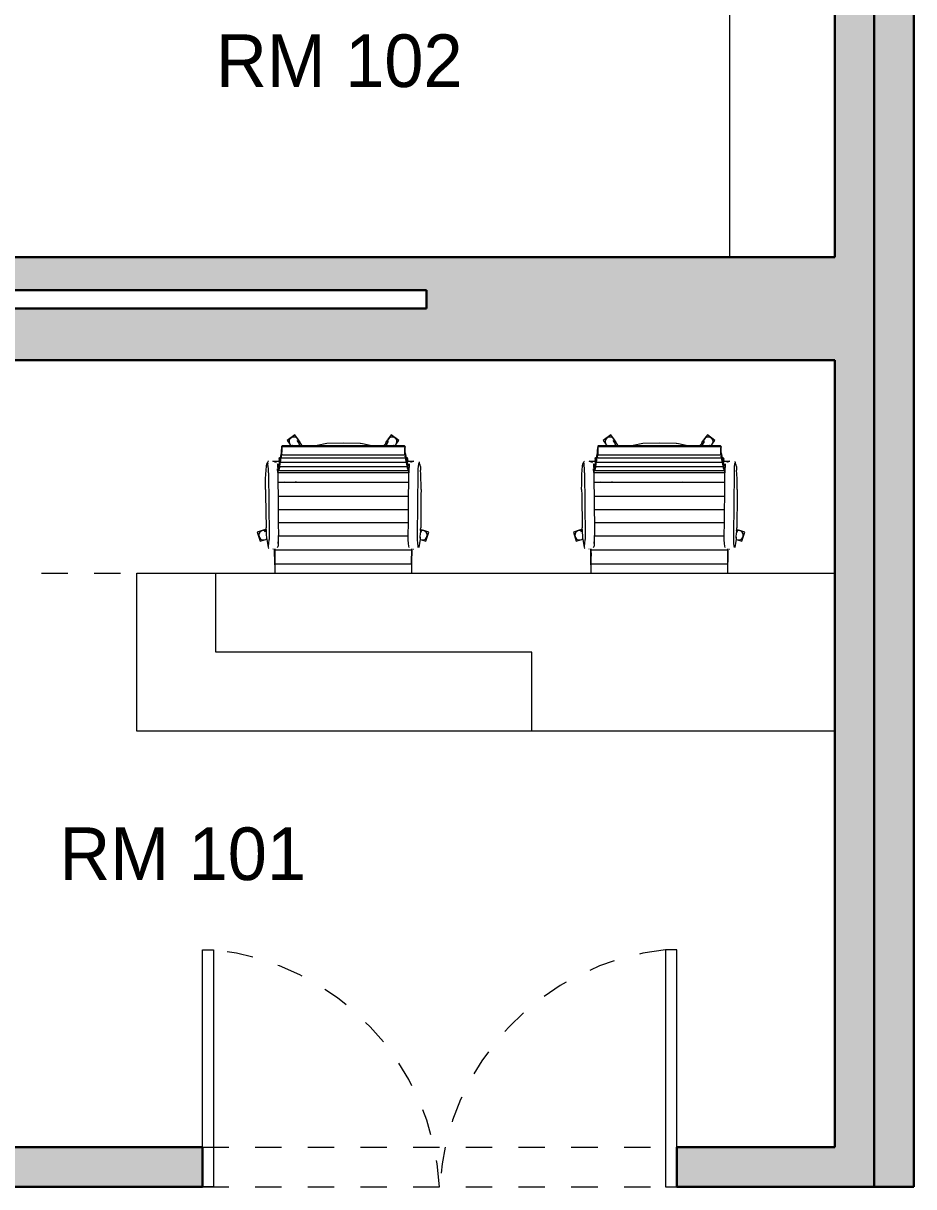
# Model space of a CAD drawing. Header units: metres. Extents: x 44.7 to 67.2, y 8.3 to 25.4.
# Drawn here: x 63.862 to 67.243, y 10.798 to 15.217 of the extents above; entities that cross this region are included whole.
import ezdxf

# ---------------------------------------------------------------- set-up
doc = ezdxf.new("R2010")
doc.units = ezdxf.units.M
doc.linetypes.add('HIDDEN', pattern=[0.375, 0.25, -0.125])
doc.linetypes.add('HIDDEN2', pattern=[0.1875, 0.125, -0.0625])
doc.layers.add('0A_ HATCH', color=7, linetype='Continuous')
for name, color, linetype, lineweight in [('0A_MOBILIARIO', 6, 'Continuous', 5), ('0A_MUROS', 7, 'Continuous', 30), ('0A_PROYECCIONES', 3, 'HIDDEN', 5), ('0A_PUERTAS', 8, 'Continuous', 9), ('MOBILIARIO', 1, 'Continuous', 5)]:
    doc.layers.add(name, color=color, linetype=linetype, lineweight=lineweight)

msp = doc.modelspace()

# ---------------------------------------------------------------- hatches: boundary and pattern name
at = {"layer": '0A_ HATCH', "transparency": 33554534}
h = msp.add_hatch(color=256, dxfattribs=at)
h.dxf.hatch_style = 1
h.paths.add_polyline_path([(67.0926, 25.4124), (66.9426, 25.4124), (66.9426, 21.6884), (66.1076, 21.6884), (66.1076, 21.3884), (66.9299, 21.3884), (66.9299, 19.5177), (65.1203, 19.5177), (65.1203, 21.6884), (61.3176, 21.6884), (61.3176, 21.5384), (64.9449, 21.5384), (64.9449, 19.4723), (62.9426, 19.4723), (62.9426, 20.5384), (62.7926, 20.5384), (62.7926, 19.3223), (63.7926, 19.3223), (66.9426, 19.3223), (66.9426, 16.9067), (62.9426, 16.9067), (62.9426, 16.7567), (66.9426, 16.7567), (66.9426, 14.3284), (62.7926, 14.3284), (62.7926, 14.2034), (65.3926, 14.2034), (65.3926, 14.1334), (62.7926, 14.1334), (62.7926, 13.938), (66.9426, 13.938), (66.9426, 10.9484), (67.0926, 10.9484)])
at = {"layer": '0A_ HATCH', "transparency": 33554572}
h = msp.add_hatch(color=256, dxfattribs=at)
h.dxf.hatch_style = 1
h.paths.add_polyline_path([(67.2426, 25.4124), (67.0926, 25.4124), (67.0926, 10.9484), (67.0926, 10.7983), (67.2426, 10.7983)])
at = {"layer": '0A_ HATCH', "transparency": 33554534}
h = msp.add_hatch(color=256, dxfattribs=at)
h.dxf.hatch_style = 1
h.paths.add_polyline_path([(51.6326, 15.0034), (45.7029, 15.0034), (45.667, 14.8534), (51.6326, 14.8534)])
h.paths.add_polyline_path([(55.4326, 13.8534), (51.4826, 13.8534), (51.4826, 10.9484), (51.6326, 10.9484), (51.6326, 13.7034), (55.4326, 13.7034)])
h.paths.add_polyline_path([(56.5826, 13.8534), (56.4326, 13.8534), (56.4326, 10.9484), (56.5826, 10.9484)])
h.paths.add_polyline_path([(58.3553, 15.0034), (58.1799, 15.0034), (58.1799, 13.8534), (57.5826, 13.8534), (57.5826, 13.7034), (58.1799, 13.7034), (58.1799, 12.7357), (60.1676, 12.7357), (60.1676, 11.1484), (60.1726, 11.1484), (60.1926, 11.1284), (60.1926, 10.7983), (60.1726, 10.7983), (64.5426, 10.7983), (64.5426, 10.9484), (60.3303, 10.9484), (60.3303, 15.0034), (59.3426, 15.0034), (59.3426, 14.7034), (60.1549, 14.7034), (60.1549, 12.9311), (58.3553, 12.9311)])
h = msp.add_hatch(color=256, dxfattribs=at)
h.dxf.hatch_style = 1
h.paths.add_polyline_path([(67.0926, 10.9484), (66.3426, 10.9484), (66.3426, 10.7983), (67.0926, 10.7983)])

# ---------------------------------------------------------------- linework, layer by layer
at = {"layer": '0A_MOBILIARIO'}
for p, q in [((66.5426, 16.7567), (66.5426, 14.3284)), ((64.8432, 13.6117), (64.8424, 13.5982)), ((64.8432, 13.6117), (64.8463, 13.6133)), ((64.844, 13.6093), (64.8432, 13.6117)), ((64.8463, 13.6133), (64.8779, 13.6133)), ((64.8924, 13.6537), (64.8638, 13.6331)), ((64.8638, 13.6331), (64.8724, 13.6209)), ((64.8717, 13.6347), (64.8709, 13.6275)), ((64.8709, 13.6275), (64.8724, 13.6209)), ((64.8757, 13.6402), (64.8717, 13.6347)), ((64.8724, 13.6209), (64.8725, 13.6204)), ((64.8725, 13.6204), (64.8765, 13.6148)), ((64.8813, 13.6442), (64.8757, 13.6402)), ((64.8765, 13.6148), (64.8769, 13.6146)), ((64.8769, 13.6146), (64.8773, 13.6141)), ((64.8769, 13.6146), (64.879, 13.6133)), ((64.8779, 13.6133), (64.8773, 13.6141)), ((64.8785, 13.6125), (64.8779, 13.6133)), ((64.8779, 13.6133), (64.879, 13.6133)), ((64.879, 13.6133), (64.8803, 13.6125)), ((64.879, 13.6133), (64.8851, 13.6133)), ((64.8884, 13.6458), (64.8813, 13.6442)), ((64.8851, 13.6133), (64.8844, 13.6141)), ((64.8845, 13.6131), (64.8853, 13.6131)), ((64.8853, 13.6131), (64.8851, 13.6133)), ((64.8851, 13.6133), (64.9104, 13.6133)), ((64.8858, 13.6125), (64.8853, 13.6131)), ((64.8955, 13.645), (64.8884, 13.6458)), ((64.9039, 13.6378), (64.8924, 13.6537)), ((64.9067, 13.6347), (64.8924, 13.6537)), ((64.9011, 13.641), (64.8955, 13.645)), ((64.9003, 13.6331), (64.9053, 13.6259)), ((64.9039, 13.6378), (64.9011, 13.641)), ((64.9059, 13.6355), (64.9039, 13.6378)), ((64.9053, 13.6259), (64.9051, 13.6268)), ((64.9053, 13.6259), (64.9064, 13.6243)), ((64.906, 13.6348), (64.9059, 13.6355)), ((64.913, 13.6252), (64.906, 13.6348)), ((64.9075, 13.6291), (64.906, 13.6348)), ((64.9064, 13.6243), (64.9075, 13.6291)), ((64.9064, 13.6243), (64.9075, 13.6228)), ((64.9088, 13.6318), (64.9067, 13.6347)), ((64.9075, 13.6228), (64.9079, 13.6215)), ((64.9079, 13.6215), (64.912, 13.6244)), ((64.9079, 13.6215), (64.9106, 13.6141)), ((64.909, 13.6315), (64.9088, 13.6318)), ((64.9091, 13.6313), (64.9088, 13.6318)), ((64.909, 13.6315), (64.9091, 13.6313)), ((64.913, 13.626), (64.9091, 13.6313)), ((64.9098, 13.6141), (64.9104, 13.6133)), ((64.9104, 13.6133), (64.911, 13.6125)), ((64.9104, 13.6133), (64.9112, 13.6133)), ((64.9112, 13.6133), (64.9106, 13.6141)), ((64.9118, 13.6125), (64.9112, 13.6133)), ((64.9112, 13.6133), (64.9204, 13.6133)), ((64.912, 13.6244), (64.913, 13.6252)), ((64.912, 13.6244), (64.917, 13.618)), ((64.913, 13.6252), (64.913, 13.626)), ((64.917, 13.618), (64.9204, 13.6133)), ((64.9204, 13.6133), (64.9209, 13.6125)), ((64.9204, 13.6133), (64.9772, 13.6133)), ((64.9772, 13.6133), (64.9734, 13.6125)), ((65.0146, 13.6212), (64.9772, 13.6133)), ((64.9772, 13.6133), (65.1782, 13.6133)), ((65.0781, 13.6228), (65.0146, 13.6212)), ((65.1408, 13.6212), (65.0781, 13.6228)), ((65.1416, 13.6212), (65.1408, 13.6212)), ((65.1491, 13.6194), (65.1408, 13.6212)), ((65.1491, 13.6194), (65.1416, 13.6212)), ((65.1782, 13.6133), (65.1491, 13.6194)), ((65.182, 13.6125), (65.1782, 13.6133)), ((65.1782, 13.6133), (65.2311, 13.6133)), ((65.2311, 13.6133), (65.2305, 13.6125)), ((65.2345, 13.618), (65.2311, 13.6133)), ((65.2311, 13.6133), (65.2402, 13.6133)), ((65.2395, 13.6244), (65.2345, 13.618)), ((65.2424, 13.6315), (65.2384, 13.626)), ((65.2384, 13.6252), (65.2422, 13.6307)), ((65.2384, 13.626), (65.2384, 13.6252)), ((65.2384, 13.6252), (65.2395, 13.6244)), ((65.2395, 13.6244), (65.2435, 13.6215)), ((65.2402, 13.6133), (65.2397, 13.6125)), ((65.2408, 13.6141), (65.2402, 13.6133)), ((65.2402, 13.6133), (65.2664, 13.6133)), ((65.2408, 13.6141), (65.2435, 13.6215)), ((65.2422, 13.6307), (65.2432, 13.6323)), ((65.2424, 13.6315), (65.2422, 13.6307)), ((65.2432, 13.6323), (65.2424, 13.6315)), ((65.2432, 13.6323), (65.2448, 13.6347)), ((65.2435, 13.6215), (65.244, 13.6228)), ((65.2456, 13.6355), (65.244, 13.6291)), ((65.244, 13.6291), (65.2451, 13.6243)), ((65.244, 13.6228), (65.2451, 13.6243)), ((65.2591, 13.6537), (65.2448, 13.6347)), ((65.2451, 13.6243), (65.2461, 13.6258)), ((65.2504, 13.641), (65.2456, 13.6355)), ((65.2464, 13.6268), (65.2461, 13.6258)), ((65.2461, 13.6258), (65.2464, 13.6261)), ((65.2464, 13.6261), (65.2473, 13.6274)), ((65.2464, 13.6261), (65.2464, 13.6268)), ((65.2473, 13.6274), (65.248, 13.6283)), ((65.2473, 13.6276), (65.2473, 13.6274)), ((65.2559, 13.645), (65.2504, 13.641)), ((65.2631, 13.6458), (65.2559, 13.645)), ((65.2877, 13.6331), (65.2591, 13.6537)), ((65.2702, 13.6442), (65.2631, 13.6458)), ((65.2633, 13.6127), (65.2636, 13.6127)), ((65.2662, 13.6131), (65.2657, 13.6125)), ((65.2664, 13.6133), (65.2662, 13.6131)), ((65.2662, 13.6131), (65.2664, 13.6131)), ((65.267, 13.6141), (65.2664, 13.6133)), ((65.2664, 13.6133), (65.2724, 13.6133)), ((65.2758, 13.6402), (65.2702, 13.6442)), ((65.2711, 13.6125), (65.2724, 13.6133)), ((65.2724, 13.6133), (65.2741, 13.6143)), ((65.2724, 13.6133), (65.2733, 13.6133)), ((65.2728, 13.6125), (65.2733, 13.6133)), ((65.273, 13.6125), (65.2736, 13.6133)), ((65.2733, 13.6133), (65.2741, 13.6143)), ((65.2733, 13.6133), (65.2736, 13.6133)), ((65.2736, 13.6133), (65.2742, 13.6141)), ((65.2736, 13.6133), (65.3083, 13.6133)), ((65.2741, 13.6143), (65.2745, 13.6146)), ((65.2742, 13.6141), (65.2745, 13.6146)), ((65.2745, 13.6146), (65.275, 13.6148)), ((65.275, 13.6148), (65.2789, 13.6204)), ((65.2797, 13.6347), (65.2758, 13.6402)), ((65.2789, 13.6204), (65.279, 13.6209)), ((65.279, 13.6209), (65.2877, 13.6331)), ((65.279, 13.6209), (65.2791, 13.6213)), ((65.2791, 13.6213), (65.2877, 13.6331)), ((65.2791, 13.6213), (65.2805, 13.6275)), ((65.2805, 13.6275), (65.2797, 13.6347)), ((65.3083, 13.6133), (65.3107, 13.6117)), ((65.3107, 13.6117), (65.3099, 13.6093)), ((65.3107, 13.6117), (65.3115, 13.6069)), ((66.0432, 13.6117), (66.0424, 13.5982)), ((66.0432, 13.6117), (66.0463, 13.6133)), ((66.044, 13.6093), (66.0432, 13.6117)), ((66.0463, 13.6133), (66.0779, 13.6133)), ((66.0924, 13.6537), (66.0638, 13.6331)), ((66.0638, 13.6331), (66.0724, 13.6209)), ((66.0717, 13.6347), (66.0709, 13.6275)), ((66.0709, 13.6275), (66.0724, 13.6209)), ((66.0757, 13.6402), (66.0717, 13.6347)), ((66.0724, 13.6209), (66.0725, 13.6204)), ((66.0725, 13.6204), (66.0765, 13.6148)), ((66.0813, 13.6442), (66.0757, 13.6402)), ((66.0765, 13.6148), (66.0769, 13.6146)), ((66.0769, 13.6146), (66.0773, 13.6141)), ((66.0769, 13.6146), (66.079, 13.6133)), ((66.0779, 13.6133), (66.0773, 13.6141)), ((66.0785, 13.6125), (66.0779, 13.6133)), ((66.0779, 13.6133), (66.079, 13.6133)), ((66.079, 13.6133), (66.0803, 13.6125)), ((66.079, 13.6133), (66.0851, 13.6133)), ((66.0884, 13.6458), (66.0813, 13.6442)), ((66.0851, 13.6133), (66.0844, 13.6141)), ((66.0845, 13.6131), (66.0853, 13.6131)), ((66.0853, 13.6131), (66.0851, 13.6133)), ((66.0851, 13.6133), (66.1104, 13.6133)), ((66.0858, 13.6125), (66.0853, 13.6131)), ((66.0955, 13.645), (66.0884, 13.6458)), ((66.1039, 13.6378), (66.0924, 13.6537)), ((66.1067, 13.6347), (66.0924, 13.6537)), ((66.1011, 13.641), (66.0955, 13.645)), ((66.1003, 13.6331), (66.1053, 13.6259)), ((66.1039, 13.6378), (66.1011, 13.641)), ((66.1059, 13.6355), (66.1039, 13.6378)), ((66.1053, 13.6259), (66.1051, 13.6268)), ((66.1053, 13.6259), (66.1064, 13.6243)), ((66.106, 13.6348), (66.1059, 13.6355)), ((66.113, 13.6252), (66.106, 13.6348)), ((66.1075, 13.6291), (66.106, 13.6348)), ((66.1064, 13.6243), (66.1075, 13.6291)), ((66.1064, 13.6243), (66.1075, 13.6228)), ((66.1088, 13.6318), (66.1067, 13.6347)), ((66.1075, 13.6228), (66.1079, 13.6215)), ((66.1079, 13.6215), (66.112, 13.6244)), ((66.1079, 13.6215), (66.1106, 13.6141)), ((66.109, 13.6315), (66.1088, 13.6318)), ((66.1091, 13.6313), (66.1088, 13.6318)), ((66.109, 13.6315), (66.1091, 13.6313)), ((66.113, 13.626), (66.1091, 13.6313)), ((66.1098, 13.6141), (66.1104, 13.6133)), ((66.1104, 13.6133), (66.111, 13.6125)), ((66.1104, 13.6133), (66.1112, 13.6133)), ((66.1112, 13.6133), (66.1106, 13.6141)), ((66.1118, 13.6125), (66.1112, 13.6133)), ((66.1112, 13.6133), (66.1204, 13.6133)), ((66.112, 13.6244), (66.113, 13.6252)), ((66.112, 13.6244), (66.117, 13.618)), ((66.113, 13.6252), (66.113, 13.626)), ((66.117, 13.618), (66.1204, 13.6133)), ((66.1204, 13.6133), (66.1209, 13.6125)), ((66.1204, 13.6133), (66.1772, 13.6133)), ((66.1772, 13.6133), (66.1734, 13.6125)), ((66.2146, 13.6212), (66.1772, 13.6133)), ((66.1772, 13.6133), (66.3782, 13.6133)), ((66.2781, 13.6228), (66.2146, 13.6212)), ((66.3408, 13.6212), (66.2781, 13.6228)), ((66.3416, 13.6212), (66.3408, 13.6212)), ((66.3491, 13.6194), (66.3408, 13.6212)), ((66.3491, 13.6194), (66.3416, 13.6212)), ((66.3782, 13.6133), (66.3491, 13.6194)), ((66.382, 13.6125), (66.3782, 13.6133)), ((66.3782, 13.6133), (66.4311, 13.6133)), ((66.4311, 13.6133), (66.4305, 13.6125)), ((66.4345, 13.618), (66.4311, 13.6133)), ((66.4311, 13.6133), (66.4402, 13.6133)), ((66.4395, 13.6244), (66.4345, 13.618)), ((66.4424, 13.6315), (66.4384, 13.626)), ((66.4384, 13.6252), (66.4422, 13.6307)), ((66.4384, 13.626), (66.4384, 13.6252)), ((66.4384, 13.6252), (66.4395, 13.6244)), ((66.4395, 13.6244), (66.4435, 13.6215)), ((66.4402, 13.6133), (66.4397, 13.6125)), ((66.4408, 13.6141), (66.4402, 13.6133)), ((66.4402, 13.6133), (66.4664, 13.6133)), ((66.4408, 13.6141), (66.4435, 13.6215)), ((66.4422, 13.6307), (66.4432, 13.6323)), ((66.4424, 13.6315), (66.4422, 13.6307)), ((66.4432, 13.6323), (66.4424, 13.6315)), ((66.4432, 13.6323), (66.4448, 13.6347)), ((66.4435, 13.6215), (66.444, 13.6228)), ((66.4456, 13.6355), (66.444, 13.6291)), ((66.444, 13.6291), (66.4451, 13.6243)), ((66.444, 13.6228), (66.4451, 13.6243)), ((66.4591, 13.6537), (66.4448, 13.6347)), ((66.4451, 13.6243), (66.4461, 13.6258)), ((66.4504, 13.641), (66.4456, 13.6355)), ((66.4464, 13.6268), (66.4461, 13.6258)), ((66.4461, 13.6258), (66.4464, 13.6261)), ((66.4464, 13.6261), (66.4473, 13.6274)), ((66.4464, 13.6261), (66.4464, 13.6268)), ((66.4473, 13.6274), (66.448, 13.6283)), ((66.4473, 13.6276), (66.4473, 13.6274)), ((66.4559, 13.645), (66.4504, 13.641)), ((66.4631, 13.6458), (66.4559, 13.645)), ((66.4877, 13.6331), (66.4591, 13.6537)), ((66.4702, 13.6442), (66.4631, 13.6458)), ((66.4633, 13.6127), (66.4636, 13.6127)), ((66.4662, 13.6131), (66.4657, 13.6125)), ((66.4664, 13.6133), (66.4662, 13.6131)), ((66.4662, 13.6131), (66.4664, 13.6131)), ((66.467, 13.6141), (66.4664, 13.6133)), ((66.4664, 13.6133), (66.4724, 13.6133)), ((66.4758, 13.6402), (66.4702, 13.6442)), ((66.4711, 13.6125), (66.4724, 13.6133)), ((66.4724, 13.6133), (66.4741, 13.6143)), ((66.4724, 13.6133), (66.4733, 13.6133)), ((66.4728, 13.6125), (66.4733, 13.6133)), ((66.473, 13.6125), (66.4736, 13.6133)), ((66.4733, 13.6133), (66.4741, 13.6143)), ((66.4733, 13.6133), (66.4736, 13.6133)), ((66.4736, 13.6133), (66.4742, 13.6141)), ((66.4736, 13.6133), (66.5083, 13.6133)), ((66.4741, 13.6143), (66.4745, 13.6146)), ((66.4742, 13.6141), (66.4745, 13.6146)), ((66.4745, 13.6146), (66.475, 13.6148)), ((66.475, 13.6148), (66.4789, 13.6204)), ((66.4797, 13.6347), (66.4758, 13.6402)), ((66.4789, 13.6204), (66.479, 13.6209)), ((66.479, 13.6209), (66.4877, 13.6331)), ((66.479, 13.6209), (66.4791, 13.6213)), ((66.4791, 13.6213), (66.4877, 13.6331)), ((66.4791, 13.6213), (66.4805, 13.6275)), ((66.4805, 13.6275), (66.4797, 13.6347)), ((66.5083, 13.6133), (66.5107, 13.6117)), ((66.5107, 13.6117), (66.5099, 13.6093)), ((66.5107, 13.6117), (66.5115, 13.6069)), ((64.8328, 13.5617), (64.8344, 13.568)), ((64.8344, 13.568), (64.836, 13.568)), ((64.8347, 13.5338), (64.8424, 13.5736)), ((64.8357, 13.5537), (64.8424, 13.5855)), ((64.844, 13.5672), (64.8419, 13.5686)), ((64.8424, 13.5855), (64.8424, 13.5982)), ((64.8424, 13.5799), (64.8433, 13.5848)), ((64.8424, 13.5736), (64.844, 13.5799)), ((64.8432, 13.6061), (64.8439, 13.6054)), ((64.8432, 13.604), (64.8432, 13.6061)), ((64.8447, 13.6029), (64.844, 13.6093)), ((64.844, 13.6093), (65.3099, 13.6093)), ((64.844, 13.5898), (64.844, 13.6093)), ((64.844, 13.5839), (64.8447, 13.5926)), ((64.844, 13.5799), (64.844, 13.5839)), ((64.8455, 13.5783), (64.844, 13.5799)), ((64.844, 13.5672), (65.3099, 13.5672)), ((64.8447, 13.5926), (64.8447, 13.6029)), ((64.8455, 13.5783), (65.3075, 13.5783)), ((65.3099, 13.5799), (65.3075, 13.5783)), ((65.3099, 13.6093), (65.3091, 13.6029)), ((65.3091, 13.6029), (65.3091, 13.5982)), ((65.3091, 13.5982), (65.3093, 13.5982)), ((65.3091, 13.5982), (65.3091, 13.5926)), ((65.3091, 13.5926), (65.3099, 13.5839)), ((65.3099, 13.6036), (65.3099, 13.5942)), ((65.3107, 13.5879), (65.3099, 13.5942)), ((65.3099, 13.5839), (65.3099, 13.5799)), ((65.3099, 13.5799), (65.3115, 13.5736)), ((65.3121, 13.5687), (65.3099, 13.5672)), ((65.3103, 13.6061), (65.3107, 13.6061)), ((65.3107, 13.6061), (65.3107, 13.604)), ((65.3107, 13.5839), (65.3107, 13.5879)), ((65.3115, 13.5799), (65.3107, 13.5839)), ((65.3115, 13.5855), (65.3115, 13.6069)), ((65.3115, 13.5855), (65.3181, 13.5537)), ((65.3218, 13.5244), (65.3115, 13.5736)), ((65.3122, 13.5688), (65.3121, 13.5687)), ((65.3178, 13.568), (65.3194, 13.568)), ((65.3194, 13.568), (65.321, 13.5617)), ((66.0328, 13.5617), (66.0344, 13.568)), ((66.0344, 13.568), (66.036, 13.568)), ((66.0347, 13.5338), (66.0424, 13.5736)), ((66.0357, 13.5537), (66.0424, 13.5855)), ((66.044, 13.5672), (66.0419, 13.5686)), ((66.0424, 13.5855), (66.0424, 13.5982)), ((66.0424, 13.5799), (66.0433, 13.5848)), ((66.0424, 13.5736), (66.044, 13.5799)), ((66.0432, 13.6061), (66.0439, 13.6054)), ((66.0432, 13.604), (66.0432, 13.6061)), ((66.0447, 13.6029), (66.044, 13.6093)), ((66.044, 13.6093), (66.5099, 13.6093)), ((66.044, 13.5898), (66.044, 13.6093)), ((66.044, 13.5839), (66.0447, 13.5926)), ((66.044, 13.5799), (66.044, 13.5839)), ((66.0455, 13.5783), (66.044, 13.5799)), ((66.044, 13.5672), (66.5099, 13.5672)), ((66.0447, 13.5926), (66.0447, 13.6029)), ((66.0455, 13.5783), (66.5075, 13.5783)), ((66.5099, 13.5799), (66.5075, 13.5783)), ((66.5099, 13.6093), (66.5091, 13.6029)), ((66.5091, 13.6029), (66.5091, 13.5982)), ((66.5091, 13.5982), (66.5093, 13.5982)), ((66.5091, 13.5982), (66.5091, 13.5926)), ((66.5091, 13.5926), (66.5099, 13.5839)), ((66.5099, 13.6036), (66.5099, 13.5942)), ((66.5107, 13.5879), (66.5099, 13.5942)), ((66.5099, 13.5839), (66.5099, 13.5799)), ((66.5099, 13.5799), (66.5115, 13.5736)), ((66.5121, 13.5687), (66.5099, 13.5672)), ((66.5103, 13.6061), (66.5107, 13.6061)), ((66.5107, 13.6061), (66.5107, 13.604)), ((66.5107, 13.5839), (66.5107, 13.5879)), ((66.5115, 13.5799), (66.5107, 13.5839)), ((66.5115, 13.5855), (66.5115, 13.6069)), ((66.5115, 13.5855), (66.5181, 13.5537)), ((66.5218, 13.5244), (66.5115, 13.5736)), ((66.5122, 13.5688), (66.5121, 13.5687)), ((66.5178, 13.568), (66.5194, 13.568)), ((66.5194, 13.568), (66.521, 13.5617)), ((64.7836, 13.5204), (64.7852, 13.5355)), ((64.7855, 13.5374), (64.7852, 13.5355)), ((64.7852, 13.5339), (64.7855, 13.5374)), ((64.7855, 13.5374), (64.786, 13.5426)), ((64.786, 13.5426), (64.7876, 13.5482)), ((64.7884, 13.5506), (64.79, 13.5521)), ((64.7892, 13.5498), (64.79, 13.5458)), ((64.7908, 13.5426), (64.79, 13.5458)), ((64.7924, 13.5545), (64.7908, 13.5529)), ((64.7916, 13.5355), (64.7908, 13.5426)), ((64.7924, 13.5236), (64.7916, 13.5355)), ((64.7924, 13.5101), (64.7924, 13.5236)), ((64.8136, 13.5529), (64.8098, 13.5537)), ((64.8098, 13.5537), (64.8178, 13.5521)), ((64.8098, 13.5537), (64.832, 13.5537)), ((64.8155, 13.5525), (64.8148, 13.5526)), ((64.817, 13.5521), (64.8155, 13.5525)), ((64.8155, 13.5525), (64.8174, 13.5517)), ((64.8174, 13.5517), (64.817, 13.5521)), ((64.8174, 13.5517), (64.8193, 13.551)), ((64.8178, 13.5521), (64.8193, 13.551)), ((64.8193, 13.551), (64.8225, 13.5498)), ((64.8257, 13.5458), (64.8265, 13.5426)), ((64.8265, 13.5426), (64.8266, 13.5418)), ((64.8304, 13.5418), (64.8266, 13.5418)), ((64.8266, 13.5418), (64.8273, 13.5355)), ((64.8273, 13.5355), (64.8281, 13.5236)), ((64.8281, 13.5109), (64.8273, 13.5252)), ((64.8281, 13.5208), (64.8281, 13.5236)), ((64.8289, 13.5267), (64.8297, 13.5283)), ((64.8296, 13.5236), (64.8289, 13.5236)), ((64.8296, 13.5236), (64.8295, 13.5216)), ((64.8297, 13.5244), (64.8296, 13.5236)), ((64.8297, 13.5236), (64.8296, 13.5236)), ((64.8305, 13.5307), (64.8297, 13.5283)), ((64.8304, 13.5418), (64.8302, 13.5371)), ((64.8304, 13.5421), (64.8304, 13.5418)), ((64.8332, 13.5418), (64.8304, 13.5418)), ((64.8305, 13.5307), (64.832, 13.5363)), ((64.8313, 13.5204), (64.8328, 13.5244)), ((64.832, 13.5299), (64.8316, 13.5269)), ((64.8328, 13.5617), (64.832, 13.5537)), ((64.832, 13.5537), (64.8357, 13.5537)), ((64.8368, 13.5531), (64.832, 13.5299)), ((64.832, 13.5363), (64.8332, 13.5418)), ((64.8344, 13.5331), (64.8328, 13.5244)), ((64.8332, 13.5418), (64.8357, 13.5537)), ((64.8344, 13.5331), (64.8347, 13.5338)), ((64.8347, 13.5338), (64.8352, 13.5355)), ((64.8352, 13.5355), (64.8384, 13.5521)), ((64.8376, 13.5339), (64.8352, 13.5355)), ((64.8376, 13.5339), (65.317, 13.5339)), ((64.8384, 13.5521), (64.8395, 13.5581)), ((64.8408, 13.5506), (64.8384, 13.5521)), ((64.8408, 13.5506), (65.3131, 13.5506)), ((65.3131, 13.5643), (65.3154, 13.5521)), ((65.3154, 13.5521), (65.3131, 13.5506)), ((65.3154, 13.5521), (65.3194, 13.5355)), ((65.3194, 13.5355), (65.317, 13.5339)), ((65.3181, 13.5537), (65.3226, 13.5537)), ((65.3181, 13.5537), (65.3182, 13.5536)), ((65.3182, 13.5536), (65.3226, 13.5532)), ((65.3182, 13.5536), (65.3206, 13.5418)), ((65.3194, 13.5355), (65.3194, 13.5331)), ((65.3218, 13.5244), (65.3194, 13.5331)), ((65.3234, 13.5418), (65.3206, 13.5418)), ((65.3206, 13.5418), (65.3218, 13.5363)), ((65.3226, 13.5537), (65.321, 13.5617)), ((65.3234, 13.5307), (65.3218, 13.5363)), ((65.3234, 13.5244), (65.3218, 13.5299)), ((65.3218, 13.5299), (65.3218, 13.5299)), ((65.3218, 13.5244), (65.3218, 13.5244)), ((65.3218, 13.5244), (65.3224, 13.5213)), ((65.3226, 13.5537), (65.3448, 13.5537)), ((65.3226, 13.5532), (65.3226, 13.5531)), ((65.3226, 13.5532), (65.3237, 13.5532)), ((65.3234, 13.5418), (65.3234, 13.5421)), ((65.3239, 13.5371), (65.3234, 13.5418)), ((65.3273, 13.5418), (65.3234, 13.5418)), ((65.3234, 13.5307), (65.3242, 13.5283)), ((65.3242, 13.522), (65.3234, 13.5244)), ((65.3242, 13.5283), (65.3247, 13.5272)), ((65.3247, 13.5272), (65.3247, 13.5275)), ((65.3247, 13.5272), (65.325, 13.5267)), ((65.3266, 13.5355), (65.3258, 13.5236)), ((65.3258, 13.5236), (65.3258, 13.5208)), ((65.3273, 13.5418), (65.3266, 13.5355)), ((65.3273, 13.5426), (65.3281, 13.5458)), ((65.3273, 13.5426), (65.3273, 13.5418)), ((65.3278, 13.5418), (65.3273, 13.5418)), ((65.3352, 13.5512), (65.3313, 13.5498)), ((65.3352, 13.5512), (65.3361, 13.5521)), ((65.3367, 13.5518), (65.3352, 13.5512)), ((65.3361, 13.5521), (65.3363, 13.5522)), ((65.3363, 13.5522), (65.3448, 13.5537)), ((65.3363, 13.5522), (65.3369, 13.5521)), ((65.3382, 13.5524), (65.3367, 13.5518)), ((65.3369, 13.5521), (65.3367, 13.5518)), ((65.3382, 13.5524), (65.3369, 13.5521)), ((65.3448, 13.5537), (65.3382, 13.5524)), ((65.3615, 13.5236), (65.3623, 13.5355)), ((65.3615, 13.5101), (65.3615, 13.5236)), ((65.3623, 13.5355), (65.3631, 13.5426)), ((65.3639, 13.5458), (65.3631, 13.5426)), ((65.3631, 13.5434), (65.3639, 13.5458)), ((65.3654, 13.5506), (65.3639, 13.5521)), ((65.3647, 13.5498), (65.3639, 13.5458)), ((65.3678, 13.5426), (65.3662, 13.5482)), ((65.3694, 13.5339), (65.3678, 13.5426)), ((65.3694, 13.5339), (65.3702, 13.5204)), ((65.9836, 13.5204), (65.9852, 13.5355)), ((65.9855, 13.5374), (65.9852, 13.5355)), ((65.9852, 13.5339), (65.9855, 13.5374)), ((65.9855, 13.5374), (65.986, 13.5426)), ((65.986, 13.5426), (65.9876, 13.5482)), ((65.9884, 13.5506), (65.99, 13.5521)), ((65.9892, 13.5498), (65.99, 13.5458)), ((65.9908, 13.5426), (65.99, 13.5458)), ((65.9924, 13.5545), (65.9908, 13.5529)), ((65.9913, 13.538), (65.9908, 13.5426)), ((65.9916, 13.5355), (65.9913, 13.538)), ((65.992, 13.5285), (65.9916, 13.5355)), ((65.9924, 13.5236), (65.992, 13.5285)), ((65.9924, 13.5101), (65.9924, 13.5236)), ((66.0136, 13.5529), (66.0098, 13.5537)), ((66.0098, 13.5537), (66.0178, 13.5521)), ((66.0098, 13.5537), (66.032, 13.5537)), ((66.0155, 13.5525), (66.0148, 13.5526)), ((66.017, 13.5521), (66.0155, 13.5525)), ((66.0155, 13.5525), (66.0174, 13.5517)), ((66.0174, 13.5517), (66.017, 13.5521)), ((66.0174, 13.5517), (66.0193, 13.551)), ((66.0178, 13.5521), (66.0193, 13.551)), ((66.0193, 13.551), (66.0225, 13.5498)), ((66.0257, 13.5458), (66.0265, 13.5426)), ((66.0265, 13.5426), (66.0266, 13.5418)), ((66.0304, 13.5418), (66.0266, 13.5418)), ((66.0266, 13.5418), (66.0273, 13.5355)), ((66.0273, 13.5355), (66.0281, 13.5236)), ((66.0281, 13.5109), (66.0273, 13.5252)), ((66.0281, 13.5208), (66.0281, 13.5236)), ((66.0289, 13.5267), (66.0297, 13.5283)), ((66.0296, 13.5236), (66.0289, 13.5236)), ((66.0296, 13.5236), (66.0295, 13.5216)), ((66.0297, 13.5244), (66.0296, 13.5236)), ((66.0297, 13.5236), (66.0296, 13.5236)), ((66.0305, 13.5307), (66.0297, 13.5283)), ((66.0304, 13.5418), (66.0302, 13.5371)), ((66.0304, 13.5421), (66.0304, 13.5418)), ((66.0332, 13.5418), (66.0304, 13.5418)), ((66.0305, 13.5307), (66.032, 13.5363)), ((66.0313, 13.5204), (66.0328, 13.5244)), ((66.032, 13.5299), (66.0316, 13.5269)), ((66.0328, 13.5617), (66.032, 13.5537)), ((66.032, 13.5537), (66.0357, 13.5537)), ((66.0368, 13.5531), (66.032, 13.5299)), ((66.032, 13.5363), (66.0332, 13.5418)), ((66.0344, 13.5331), (66.0328, 13.5244)), ((66.0332, 13.5418), (66.0357, 13.5537)), ((66.0344, 13.5331), (66.0347, 13.5338)), ((66.0347, 13.5338), (66.0352, 13.5355)), ((66.0352, 13.5355), (66.0384, 13.5521)), ((66.0376, 13.5339), (66.0352, 13.5355)), ((66.0376, 13.5339), (66.517, 13.5339)), ((66.0384, 13.5521), (66.0395, 13.5581)), ((66.0408, 13.5506), (66.0384, 13.5521)), ((66.0408, 13.5506), (66.5131, 13.5506)), ((66.5131, 13.5643), (66.5154, 13.5521)), ((66.5154, 13.5521), (66.5131, 13.5506)), ((66.5154, 13.5521), (66.5194, 13.5355)), ((66.5194, 13.5355), (66.517, 13.5339)), ((66.5181, 13.5537), (66.5226, 13.5537)), ((66.5181, 13.5537), (66.5182, 13.5536)), ((66.5182, 13.5536), (66.5226, 13.5532)), ((66.5182, 13.5536), (66.5206, 13.5418)), ((66.5194, 13.5355), (66.5194, 13.5331)), ((66.5218, 13.5244), (66.5194, 13.5331)), ((66.5234, 13.5418), (66.5206, 13.5418)), ((66.5206, 13.5418), (66.5218, 13.5363)), ((66.5226, 13.5537), (66.521, 13.5617)), ((66.5234, 13.5307), (66.5218, 13.5363)), ((66.5234, 13.5244), (66.5218, 13.5299)), ((66.5218, 13.5299), (66.5218, 13.5299)), ((66.5218, 13.5244), (66.5218, 13.5244)), ((66.5218, 13.5244), (66.5224, 13.5213)), ((66.5226, 13.5537), (66.5448, 13.5537)), ((66.5226, 13.5532), (66.5226, 13.5531)), ((66.5226, 13.5532), (66.5237, 13.5532)), ((66.5234, 13.5418), (66.5234, 13.5421)), ((66.5239, 13.5371), (66.5234, 13.5418)), ((66.5273, 13.5418), (66.5234, 13.5418)), ((66.5234, 13.5307), (66.5242, 13.5283)), ((66.5242, 13.522), (66.5234, 13.5244)), ((66.5242, 13.5283), (66.5247, 13.5272)), ((66.5247, 13.5272), (66.5247, 13.5275)), ((66.5247, 13.5272), (66.525, 13.5267)), ((66.5266, 13.5355), (66.5258, 13.5236)), ((66.5258, 13.5236), (66.5258, 13.5208)), ((66.5273, 13.5418), (66.5266, 13.5355)), ((66.5273, 13.5426), (66.5281, 13.5458)), ((66.5273, 13.5426), (66.5273, 13.5418)), ((66.5278, 13.5418), (66.5273, 13.5418)), ((66.5352, 13.5512), (66.5313, 13.5498)), ((66.5352, 13.5512), (66.5361, 13.5521)), ((66.5367, 13.5518), (66.5352, 13.5512)), ((66.5361, 13.5521), (66.5363, 13.5522)), ((66.5363, 13.5522), (66.5448, 13.5537)), ((66.5363, 13.5522), (66.5369, 13.5521)), ((66.5382, 13.5524), (66.5367, 13.5518)), ((66.5369, 13.5521), (66.5367, 13.5518)), ((66.5382, 13.5524), (66.5369, 13.5521)), ((66.5448, 13.5537), (66.5382, 13.5524)), ((66.5615, 13.5236), (66.5623, 13.5355)), ((66.5615, 13.5101), (66.5615, 13.5236)), ((66.5623, 13.5355), (66.5631, 13.5426)), ((66.5639, 13.5458), (66.5631, 13.5426)), ((66.5631, 13.5434), (66.5639, 13.5458)), ((66.5654, 13.5506), (66.5639, 13.5521)), ((66.5647, 13.5498), (66.5639, 13.5458)), ((66.5678, 13.5426), (66.5662, 13.5482)), ((66.5694, 13.5339), (66.5678, 13.5426)), ((66.5694, 13.5339), (66.5702, 13.5204)), ((64.782, 13.4871), (64.7828, 13.5053)), ((64.782, 13.4672), (64.782, 13.4871)), ((64.7828, 13.5053), (64.7836, 13.5204)), ((64.7924, 13.5101), (64.7947, 13.2712)), ((64.8289, 13.5204), (64.8281, 13.5208)), ((64.8281, 13.5144), (64.8281, 13.5208)), ((64.8281, 13.5144), (64.8286, 13.5142)), ((64.8281, 13.514), (64.8281, 13.5144)), ((64.8281, 13.514), (64.8305, 13.5117)), ((64.8281, 13.5117), (64.8281, 13.514)), ((64.8281, 13.5117), (64.8305, 13.5117)), ((64.8281, 13.5109), (64.8281, 13.5117)), ((64.8281, 13.5109), (64.8284, 13.4744)), ((64.8286, 13.5142), (64.8305, 13.5117)), ((64.8286, 13.5142), (64.8289, 13.514)), ((64.8295, 13.5216), (64.8289, 13.5204)), ((64.8289, 13.518), (64.8292, 13.518)), ((64.8291, 13.5156), (64.8289, 13.5156)), ((64.8293, 13.5148), (64.8289, 13.5148)), ((64.8289, 13.514), (64.8293, 13.5148)), ((64.8292, 13.518), (64.8291, 13.5156)), ((64.8297, 13.5156), (64.8291, 13.5156)), ((64.8295, 13.5216), (64.8292, 13.518)), ((64.8292, 13.518), (64.8297, 13.518)), ((64.8293, 13.5148), (64.8297, 13.5156)), ((64.8297, 13.522), (64.8295, 13.5216)), ((64.8297, 13.5156), (64.8313, 13.5188)), ((64.8305, 13.5117), (65.3226, 13.5117)), ((64.8313, 13.5188), (64.8313, 13.5204)), ((64.8344, 13.5188), (64.8313, 13.5204)), ((64.8344, 13.5188), (65.3202, 13.5188)), ((65.3226, 13.5204), (65.3202, 13.5188)), ((65.3224, 13.5213), (65.3226, 13.5204)), ((65.3226, 13.5204), (65.3226, 13.5188)), ((65.325, 13.514), (65.3226, 13.5188)), ((65.3226, 13.5117), (65.325, 13.514)), ((65.3234, 13.5117), (65.3226, 13.5117)), ((65.3253, 13.5142), (65.3234, 13.5117)), ((65.3234, 13.5117), (65.3258, 13.5117)), ((65.325, 13.5204), (65.3242, 13.522)), ((65.3258, 13.5208), (65.325, 13.5204)), ((65.325, 13.514), (65.3253, 13.5142)), ((65.3253, 13.5142), (65.3258, 13.5144)), ((65.3254, 13.4744), (65.3258, 13.5101)), ((65.3258, 13.5208), (65.3258, 13.5144)), ((65.3258, 13.5144), (65.3258, 13.5117)), ((65.3258, 13.5117), (65.3258, 13.5101)), ((65.3591, 13.2712), (65.3615, 13.5101)), ((65.371, 13.5053), (65.3702, 13.5204)), ((65.3718, 13.4871), (65.371, 13.5053)), ((65.3726, 13.4672), (65.3718, 13.4871)), ((65.982, 13.4871), (65.9828, 13.5053)), ((65.982, 13.4672), (65.982, 13.4871)), ((65.9828, 13.5053), (65.9836, 13.5204)), ((65.9924, 13.5101), (65.9947, 13.2712)), ((66.0289, 13.5204), (66.0281, 13.5208)), ((66.0281, 13.5144), (66.0281, 13.5208)), ((66.0281, 13.5144), (66.0286, 13.5142)), ((66.0281, 13.514), (66.0281, 13.5144)), ((66.0281, 13.514), (66.0305, 13.5117)), ((66.0281, 13.5117), (66.0281, 13.514)), ((66.0281, 13.5117), (66.0305, 13.5117)), ((66.0281, 13.5109), (66.0281, 13.5117)), ((66.0281, 13.5109), (66.0284, 13.4744)), ((66.0286, 13.5142), (66.0305, 13.5117)), ((66.0286, 13.5142), (66.0289, 13.514)), ((66.0295, 13.5216), (66.0289, 13.5204)), ((66.0289, 13.518), (66.0292, 13.518)), ((66.0291, 13.5156), (66.0289, 13.5156)), ((66.0293, 13.5148), (66.0289, 13.5148)), ((66.0289, 13.514), (66.0293, 13.5148)), ((66.0292, 13.518), (66.0291, 13.5156)), ((66.0297, 13.5156), (66.0291, 13.5156)), ((66.0295, 13.5216), (66.0292, 13.518)), ((66.0292, 13.518), (66.0297, 13.518)), ((66.0293, 13.5148), (66.0297, 13.5156)), ((66.0297, 13.522), (66.0295, 13.5216)), ((66.0297, 13.5156), (66.0313, 13.5188)), ((66.0305, 13.5117), (66.5226, 13.5117)), ((66.0313, 13.5188), (66.0313, 13.5204)), ((66.0344, 13.5188), (66.0313, 13.5204)), ((66.0344, 13.5188), (66.5202, 13.5188)), ((66.5226, 13.5204), (66.5202, 13.5188)), ((66.5224, 13.5213), (66.5226, 13.5204)), ((66.5226, 13.5204), (66.5226, 13.5188)), ((66.525, 13.514), (66.5226, 13.5188)), ((66.5226, 13.5117), (66.525, 13.514)), ((66.5234, 13.5117), (66.5226, 13.5117)), ((66.5253, 13.5142), (66.5234, 13.5117)), ((66.5234, 13.5117), (66.5258, 13.5117)), ((66.525, 13.5204), (66.5242, 13.522)), ((66.5258, 13.5208), (66.525, 13.5204)), ((66.525, 13.514), (66.5253, 13.5142)), ((66.5253, 13.5142), (66.5258, 13.5144)), ((66.5254, 13.4744), (66.5258, 13.5101)), ((66.5258, 13.5208), (66.5258, 13.5144)), ((66.5258, 13.5144), (66.5258, 13.5117)), ((66.5258, 13.5117), (66.5258, 13.5101)), ((66.5591, 13.2712), (66.5615, 13.5101)), ((66.571, 13.5053), (66.5702, 13.5204)), ((66.5718, 13.4871), (66.571, 13.5053)), ((66.5726, 13.4672), (66.5718, 13.4871)), ((64.7812, 13.4466), (64.782, 13.4672)), ((64.7812, 13.4466), (64.782, 13.4259)), ((64.8284, 13.4744), (64.8529, 13.4744)), ((64.8284, 13.4744), (64.829, 13.4196)), ((64.8529, 13.4744), (64.8535, 13.4745)), ((64.8529, 13.4744), (64.8535, 13.4744)), ((64.8535, 13.4751), (64.8535, 13.4745)), ((64.8535, 13.4745), (64.8555, 13.4751)), ((64.8535, 13.4745), (64.8535, 13.4744)), ((64.8535, 13.4744), (64.8985, 13.4744)), ((64.8985, 13.4744), (64.8959, 13.4751)), ((64.8985, 13.4744), (64.9878, 13.4744)), ((64.9878, 13.4744), (64.9873, 13.4751)), ((64.9878, 13.4744), (65.0131, 13.4744)), ((65.0131, 13.4744), (65.0125, 13.4751)), ((65.0128, 13.4751), (65.0134, 13.4744)), ((65.0131, 13.4744), (65.0134, 13.4744)), ((65.0134, 13.4744), (65.1378, 13.4744)), ((65.1384, 13.4751), (65.1378, 13.4744)), ((65.1378, 13.4744), (65.1636, 13.4744)), ((65.1642, 13.4751), (65.1636, 13.4744)), ((65.1636, 13.4744), (65.3004, 13.4744)), ((65.3004, 13.4744), (65.3003, 13.4751)), ((65.3004, 13.4744), (65.3254, 13.4744)), ((65.3249, 13.4204), (65.3254, 13.4744)), ((65.3726, 13.4466), (65.3718, 13.4251)), ((65.3726, 13.4466), (65.3726, 13.4672)), ((65.9812, 13.4466), (65.982, 13.4672)), ((65.9812, 13.4466), (65.982, 13.4259)), ((66.0284, 13.4744), (66.0529, 13.4744)), ((66.0284, 13.4744), (66.029, 13.4196)), ((66.0529, 13.4744), (66.0535, 13.4745)), ((66.0529, 13.4744), (66.0535, 13.4744)), ((66.0535, 13.4751), (66.0535, 13.4745)), ((66.0535, 13.4745), (66.0555, 13.4751)), ((66.0535, 13.4745), (66.0535, 13.4744)), ((66.0535, 13.4744), (66.0985, 13.4744)), ((66.0985, 13.4744), (66.0959, 13.4751)), ((66.0985, 13.4744), (66.1878, 13.4744)), ((66.1878, 13.4744), (66.1873, 13.4751)), ((66.1878, 13.4744), (66.2131, 13.4744)), ((66.2131, 13.4744), (66.2125, 13.4751)), ((66.2128, 13.4751), (66.2134, 13.4744)), ((66.2131, 13.4744), (66.2134, 13.4744)), ((66.2134, 13.4744), (66.3378, 13.4744)), ((66.3384, 13.4751), (66.3378, 13.4744)), ((66.3378, 13.4744), (66.3636, 13.4744)), ((66.3642, 13.4751), (66.3636, 13.4744)), ((66.3636, 13.4744), (66.5004, 13.4744)), ((66.5004, 13.4744), (66.5003, 13.4751)), ((66.5004, 13.4744), (66.5254, 13.4744)), ((66.5249, 13.4204), (66.5254, 13.4744)), ((66.5726, 13.4466), (66.5718, 13.4251)), ((66.5726, 13.4466), (66.5726, 13.4672)), ((64.782, 13.4259), (64.7836, 13.3013)), ((65.3249, 13.4204), (64.829, 13.4196)), ((64.829, 13.4196), (64.8295, 13.3696)), ((65.3244, 13.3696), (65.3249, 13.4204)), ((65.3718, 13.4244), (65.371, 13.3013)), ((65.3718, 13.4259), (65.3718, 13.4251)), ((65.3718, 13.4244), (65.3718, 13.4251)), ((65.982, 13.4259), (65.9836, 13.3013)), ((66.5249, 13.4204), (66.029, 13.4196)), ((66.029, 13.4196), (66.0295, 13.3696)), ((66.5244, 13.3696), (66.5249, 13.4204)), ((66.5718, 13.4244), (66.571, 13.3013)), ((66.5718, 13.4259), (66.5718, 13.4251)), ((66.5718, 13.4244), (66.5718, 13.4251)), ((65.3244, 13.3696), (64.8295, 13.3696)), ((64.8295, 13.3696), (64.83, 13.3196)), ((65.3239, 13.3196), (65.3244, 13.3696)), ((66.5244, 13.3696), (66.0295, 13.3696)), ((66.0295, 13.3696), (66.03, 13.3196)), ((66.5239, 13.3196), (66.5244, 13.3696)), ((64.7836, 13.295), (64.7836, 13.3013)), ((65.3239, 13.3196), (64.83, 13.3196)), ((64.83, 13.3196), (64.8305, 13.2712)), ((65.3234, 13.2712), (65.3239, 13.3196)), ((65.3705, 13.2943), (65.371, 13.3013)), ((65.9836, 13.295), (65.9836, 13.3013)), ((66.5239, 13.3196), (66.03, 13.3196)), ((66.03, 13.3196), (66.0305, 13.2712)), ((66.5234, 13.2712), (66.5239, 13.3196)), ((66.5705, 13.2943), (66.571, 13.3013)), ((64.7725, 13.2918), (64.7503, 13.2839)), ((64.7646, 13.2886), (64.7503, 13.2839)), ((64.7503, 13.2839), (64.7614, 13.2505)), ((64.7566, 13.2783), (64.7558, 13.2712)), ((64.7558, 13.2712), (64.7582, 13.264)), ((64.7598, 13.2846), (64.7566, 13.2783)), ((64.7582, 13.264), (64.7622, 13.2585)), ((64.7646, 13.2886), (64.7598, 13.2846)), ((64.7622, 13.2585), (64.7685, 13.2553)), ((64.7717, 13.291), (64.7646, 13.2886)), ((64.7836, 13.295), (64.7717, 13.291)), ((64.7789, 13.2902), (64.7717, 13.291)), ((64.7828, 13.295), (64.7725, 13.2918)), ((64.7781, 13.287), (64.7812, 13.2878)), ((64.7828, 13.2882), (64.7789, 13.2902)), ((64.7812, 13.2878), (64.7805, 13.2878)), ((64.7812, 13.2878), (64.7828, 13.2882)), ((64.782, 13.2878), (64.7834, 13.2879)), ((64.7836, 13.295), (64.7828, 13.295)), ((64.7828, 13.2882), (64.7836, 13.2884)), ((64.7828, 13.2569), (64.7839, 13.2577)), ((64.7834, 13.2879), (64.783, 13.2881)), ((64.7834, 13.2879), (64.7836, 13.288)), ((64.7834, 13.2879), (64.7834, 13.2879)), ((64.784, 13.2938), (64.7836, 13.295)), ((64.7836, 13.295), (64.7836, 13.2884)), ((64.7836, 13.2884), (64.7836, 13.288)), ((64.7836, 13.288), (64.7836, 13.2815)), ((64.7836, 13.2815), (64.7844, 13.2727)), ((64.7839, 13.2577), (64.786, 13.2596)), ((64.786, 13.2585), (64.7839, 13.2577)), ((64.784, 13.2938), (64.7844, 13.2939)), ((64.7844, 13.2926), (64.784, 13.2938)), ((64.7844, 13.2727), (64.7852, 13.2656)), ((64.7852, 13.2656), (64.7855, 13.2641)), ((64.7855, 13.2641), (64.7852, 13.264)), ((64.7855, 13.2641), (64.786, 13.2608)), ((64.786, 13.2585), (64.7916, 13.2259)), ((64.7947, 13.2712), (64.7947, 13.2561)), ((64.8305, 13.2696), (64.8305, 13.2712)), ((65.3234, 13.2696), (64.8305, 13.2696)), ((64.8305, 13.2553), (64.8305, 13.2696)), ((65.3234, 13.2696), (65.3234, 13.2712)), ((65.3234, 13.2553), (65.3234, 13.2696)), ((65.3591, 13.2561), (65.3591, 13.2712)), ((65.3681, 13.2573), (65.3631, 13.2259)), ((65.3684, 13.2635), (65.3678, 13.2637)), ((65.3686, 13.2606), (65.3681, 13.2578)), ((65.3681, 13.2578), (65.3686, 13.2577)), ((65.3681, 13.2578), (65.3681, 13.2576)), ((65.3681, 13.2576), (65.3686, 13.2574)), ((65.3681, 13.2576), (65.3681, 13.2573)), ((65.3681, 13.2573), (65.3686, 13.2569)), ((65.3682, 13.2617), (65.3684, 13.2635)), ((65.3683, 13.2615), (65.3685, 13.2634)), ((65.3684, 13.2635), (65.3686, 13.2656)), ((65.3685, 13.2634), (65.3684, 13.2635)), ((65.3685, 13.2634), (65.3686, 13.264)), ((65.3686, 13.2634), (65.3685, 13.2634)), ((65.3686, 13.264), (65.3702, 13.2815)), ((65.3686, 13.2656), (65.3686, 13.264)), ((65.3686, 13.264), (65.3686, 13.2634)), ((65.3686, 13.2634), (65.3686, 13.2608)), ((65.371, 13.2624), (65.3686, 13.2634)), ((65.3686, 13.2608), (65.3686, 13.2606)), ((65.3686, 13.2606), (65.3686, 13.2606)), ((65.3702, 13.2902), (65.3705, 13.2942)), ((65.3702, 13.291), (65.3702, 13.2902)), ((65.3726, 13.2902), (65.3702, 13.289)), ((65.3702, 13.2902), (65.3702, 13.289)), ((65.3702, 13.289), (65.3702, 13.2878)), ((65.371, 13.2878), (65.3702, 13.2878)), ((65.3702, 13.2878), (65.3734, 13.287)), ((65.3702, 13.2878), (65.3702, 13.2865)), ((65.3706, 13.2866), (65.3702, 13.2865)), ((65.3702, 13.2865), (65.3702, 13.2815)), ((65.3712, 13.294), (65.3705, 13.2943)), ((65.3705, 13.2943), (65.3705, 13.2943)), ((65.3705, 13.2942), (65.3705, 13.2943)), ((65.3705, 13.2942), (65.3705, 13.2942)), ((65.3705, 13.2942), (65.3712, 13.294)), ((65.3712, 13.294), (65.3789, 13.2918)), ((65.3797, 13.291), (65.3726, 13.2902)), ((65.4012, 13.2839), (65.3789, 13.2918)), ((65.3869, 13.2886), (65.3797, 13.291)), ((65.3829, 13.2553), (65.3893, 13.2585)), ((65.3916, 13.2846), (65.3869, 13.2886)), ((65.3893, 13.2585), (65.3932, 13.264)), ((65.3901, 13.2505), (65.4012, 13.2839)), ((65.3948, 13.2783), (65.3916, 13.2846)), ((65.3932, 13.264), (65.3956, 13.2712)), ((65.3956, 13.2712), (65.3948, 13.2783)), ((65.9725, 13.2918), (65.9503, 13.2839)), ((65.9646, 13.2886), (65.9503, 13.2839)), ((65.9503, 13.2839), (65.9614, 13.2505)), ((65.9566, 13.2783), (65.9558, 13.2712)), ((65.9558, 13.2712), (65.9582, 13.264)), ((65.9598, 13.2846), (65.9566, 13.2783)), ((65.9582, 13.264), (65.9622, 13.2585)), ((65.9646, 13.2886), (65.9598, 13.2846)), ((65.9622, 13.2585), (65.9685, 13.2553)), ((65.9717, 13.291), (65.9646, 13.2886)), ((65.9836, 13.295), (65.9717, 13.291)), ((65.9789, 13.2902), (65.9717, 13.291)), ((65.9828, 13.295), (65.9725, 13.2918)), ((65.9781, 13.287), (65.9812, 13.2878)), ((65.9828, 13.2882), (65.9789, 13.2902)), ((65.9812, 13.2878), (65.9805, 13.2878)), ((65.9812, 13.2878), (65.9828, 13.2882)), ((65.982, 13.2878), (65.9834, 13.2879)), ((65.9836, 13.295), (65.9828, 13.295)), ((65.9828, 13.2882), (65.9836, 13.2884)), ((65.9828, 13.2569), (65.9839, 13.2577)), ((65.9834, 13.2879), (65.983, 13.2881)), ((65.9834, 13.2879), (65.9836, 13.288)), ((65.9834, 13.2879), (65.9834, 13.2879)), ((65.984, 13.2938), (65.9836, 13.295)), ((65.9836, 13.295), (65.9836, 13.2884)), ((65.9836, 13.2884), (65.9836, 13.288)), ((65.9836, 13.288), (65.9836, 13.2815)), ((65.9836, 13.2815), (65.9844, 13.2727)), ((65.9839, 13.2577), (65.986, 13.2596)), ((65.986, 13.2585), (65.9839, 13.2577)), ((65.984, 13.2938), (65.9844, 13.2939)), ((65.9844, 13.2926), (65.984, 13.2938)), ((65.9844, 13.2727), (65.9852, 13.2656)), ((65.9852, 13.2656), (65.9855, 13.2641)), ((65.9855, 13.2641), (65.9852, 13.264)), ((65.9855, 13.2641), (65.986, 13.2608)), ((65.986, 13.2585), (65.9916, 13.2259)), ((65.9947, 13.2712), (65.9947, 13.2561)), ((66.0305, 13.2696), (66.0305, 13.2712)), ((66.5234, 13.2696), (66.0305, 13.2696)), ((66.0305, 13.2553), (66.0305, 13.2696)), ((66.5234, 13.2696), (66.5234, 13.2712)), ((66.5234, 13.2553), (66.5234, 13.2696)), ((66.5591, 13.2561), (66.5591, 13.2712)), ((66.5681, 13.2573), (66.5631, 13.2259)), ((66.5684, 13.2635), (66.5678, 13.2637)), ((66.5686, 13.2606), (66.5681, 13.2578)), ((66.5681, 13.2578), (66.5686, 13.2577)), ((66.5681, 13.2578), (66.5681, 13.2576)), ((66.5681, 13.2576), (66.5686, 13.2574)), ((66.5681, 13.2576), (66.5681, 13.2573)), ((66.5681, 13.2573), (66.5686, 13.2569)), ((66.5682, 13.2617), (66.5684, 13.2635)), ((66.5683, 13.2615), (66.5685, 13.2634)), ((66.5684, 13.2635), (66.5686, 13.2656)), ((66.5685, 13.2634), (66.5684, 13.2635)), ((66.5685, 13.2634), (66.5686, 13.264)), ((66.5686, 13.2634), (66.5685, 13.2634)), ((66.5686, 13.264), (66.5702, 13.2815)), ((66.5686, 13.2656), (66.5686, 13.264)), ((66.5686, 13.264), (66.5686, 13.2634)), ((66.5686, 13.2634), (66.5686, 13.2608)), ((66.571, 13.2624), (66.5686, 13.2634)), ((66.5686, 13.2608), (66.5686, 13.2606)), ((66.5686, 13.2606), (66.5686, 13.2606)), ((66.5702, 13.2902), (66.5705, 13.2942)), ((66.5702, 13.291), (66.5702, 13.2902)), ((66.5726, 13.2902), (66.5702, 13.289)), ((66.5702, 13.2902), (66.5702, 13.289)), ((66.5702, 13.289), (66.5702, 13.2878)), ((66.571, 13.2878), (66.5702, 13.2878)), ((66.5702, 13.2878), (66.5734, 13.287)), ((66.5702, 13.2878), (66.5702, 13.2865)), ((66.5706, 13.2866), (66.5702, 13.2865)), ((66.5702, 13.2865), (66.5702, 13.2815)), ((66.5712, 13.294), (66.5705, 13.2943)), ((66.5705, 13.2943), (66.5705, 13.2943)), ((66.5705, 13.2942), (66.5705, 13.2943)), ((66.5705, 13.2942), (66.5705, 13.2942)), ((66.5705, 13.2942), (66.5712, 13.294)), ((66.5712, 13.294), (66.5789, 13.2918)), ((66.5797, 13.291), (66.5726, 13.2902)), ((66.6012, 13.2839), (66.5789, 13.2918)), ((66.5869, 13.2886), (66.5797, 13.291)), ((66.5829, 13.2553), (66.5893, 13.2585)), ((66.5916, 13.2846), (66.5869, 13.2886)), ((66.5893, 13.2585), (66.5932, 13.264)), ((66.5901, 13.2505), (66.6012, 13.2839)), ((66.5948, 13.2783), (66.5916, 13.2846)), ((66.5932, 13.264), (66.5956, 13.2712)), ((66.5956, 13.2712), (66.5948, 13.2783)), ((64.7614, 13.2505), (64.7774, 13.2557)), ((64.7685, 13.2553), (64.7757, 13.2553)), ((64.7757, 13.2553), (64.7774, 13.2557)), ((64.7774, 13.2557), (64.7828, 13.2569)), ((64.7924, 13.2259), (64.7932, 13.2315)), ((64.7947, 13.2219), (64.7924, 13.2243)), ((64.7932, 13.2315), (64.7939, 13.2418)), ((64.7939, 13.2418), (64.7947, 13.2561)), ((64.8106, 13.2196), (64.809, 13.2196)), ((64.817, 13.1608), (64.8162, 13.2206)), ((64.817, 13.2208), (64.8174, 13.1932)), ((64.8178, 13.1624), (64.8178, 13.2209)), ((64.8207, 13.2172), (65.3368, 13.2172)), ((64.8273, 13.2259), (64.8289, 13.2315)), ((64.8297, 13.241), (64.8289, 13.2315)), ((64.8297, 13.2418), (64.8305, 13.2553)), ((64.8297, 13.2553), (64.8297, 13.2418)), ((64.8297, 13.2418), (64.8297, 13.241)), ((65.3242, 13.2418), (65.3234, 13.2553)), ((65.325, 13.2315), (65.3242, 13.2418)), ((65.3266, 13.2259), (65.325, 13.2315)), ((65.3369, 13.2172), (65.3362, 13.1703)), ((65.3362, 13.1703), (65.3368, 13.2171)), ((65.3368, 13.2174), (65.3368, 13.2208)), ((65.3368, 13.2173), (65.3368, 13.2174)), ((65.3368, 13.2172), (65.3368, 13.2173)), ((65.3368, 13.2171), (65.3368, 13.2172)), ((65.3368, 13.2172), (65.3369, 13.2172)), ((65.3369, 13.2208), (65.3369, 13.2172)), ((65.3369, 13.1616), (65.3376, 13.2206)), ((65.3432, 13.2196), (65.3448, 13.2196)), ((65.3599, 13.2418), (65.3591, 13.2561)), ((65.3607, 13.2315), (65.3599, 13.2418)), ((65.3615, 13.2259), (65.3607, 13.2315)), ((65.3686, 13.2569), (65.3741, 13.2557)), ((65.3741, 13.2557), (65.3901, 13.2505)), ((65.3741, 13.2557), (65.3758, 13.2553)), ((65.3758, 13.2553), (65.3829, 13.2553)), ((65.3758, 13.2553), (65.3901, 13.2505)), ((65.9614, 13.2505), (65.9774, 13.2557)), ((65.9685, 13.2553), (65.9757, 13.2553)), ((65.9757, 13.2553), (65.9774, 13.2557)), ((65.9774, 13.2557), (65.9828, 13.2569)), ((65.9924, 13.2259), (65.9932, 13.2315)), ((65.9947, 13.2219), (65.9924, 13.2243)), ((65.9932, 13.2315), (65.9939, 13.2418)), ((65.9939, 13.2418), (65.9947, 13.2561)), ((66.0106, 13.2196), (66.009, 13.2196)), ((66.017, 13.1608), (66.0162, 13.2206)), ((66.017, 13.2208), (66.0174, 13.1932)), ((66.0178, 13.1624), (66.0178, 13.2209)), ((66.0207, 13.2172), (66.5368, 13.2172)), ((66.0273, 13.2259), (66.0289, 13.2315)), ((66.0297, 13.241), (66.0289, 13.2315)), ((66.0297, 13.2418), (66.0305, 13.2553)), ((66.0297, 13.2553), (66.0297, 13.2418)), ((66.0297, 13.2418), (66.0297, 13.241)), ((66.5242, 13.2418), (66.5234, 13.2553)), ((66.525, 13.2315), (66.5242, 13.2418)), ((66.5266, 13.2259), (66.525, 13.2315)), ((66.5369, 13.2172), (66.5362, 13.1703)), ((66.5362, 13.1703), (66.5368, 13.2171)), ((66.5368, 13.2174), (66.5368, 13.2208)), ((66.5368, 13.2173), (66.5368, 13.2174)), ((66.5368, 13.2172), (66.5368, 13.2173)), ((66.5368, 13.2171), (66.5368, 13.2172)), ((66.5368, 13.2172), (66.5369, 13.2172)), ((66.5369, 13.2208), (66.5369, 13.2172)), ((66.5369, 13.1616), (66.5376, 13.2206)), ((66.5432, 13.2196), (66.5448, 13.2196)), ((66.5599, 13.2418), (66.5591, 13.2561)), ((66.5607, 13.2315), (66.5599, 13.2418)), ((66.5615, 13.2259), (66.5607, 13.2315)), ((66.5686, 13.2569), (66.5741, 13.2557)), ((66.5741, 13.2557), (66.5901, 13.2505)), ((66.5741, 13.2557), (66.5758, 13.2553)), ((66.5758, 13.2553), (66.5829, 13.2553)), ((66.5758, 13.2553), (66.5901, 13.2505)), ((65.3361, 13.1624), (65.3362, 13.1703)), ((65.3369, 13.1616), (65.3369, 13.1931)), ((66.5361, 13.1624), (66.5362, 13.1703)), ((66.5369, 13.1616), (66.5369, 13.1931)), ((64.2926, 13.1284), (66.9426, 13.1284)), ((64.2926, 12.5284), (64.2926, 13.1284)), ((64.5926, 12.8284), (64.5926, 13.1284)), ((64.817, 13.1608), (64.817, 13.1284)), ((64.817, 13.1284), (64.8178, 13.1284)), ((65.3361, 13.1624), (64.8178, 13.1624)), ((64.8178, 13.1284), (64.8178, 13.1624)), ((65.3361, 13.1624), (65.3361, 13.1284)), ((65.3361, 13.1284), (65.3369, 13.1284)), ((65.3369, 13.1284), (65.3369, 13.1616)), ((66.017, 13.1608), (66.017, 13.1284)), ((66.017, 13.1284), (66.0178, 13.1284)), ((66.5361, 13.1624), (66.0178, 13.1624)), ((66.0178, 13.1284), (66.0178, 13.1624)), ((66.5361, 13.1624), (66.5361, 13.1284)), ((66.5361, 13.1284), (66.5369, 13.1284)), ((66.5369, 13.1284), (66.5369, 13.1616)), ((66.9426, 12.5284), (66.9426, 13.1284)), ((65.7926, 12.8284), (64.5926, 12.8284)), ((65.7926, 12.5284), (65.7926, 12.8284)), ((65.9896, 12.5284), (64.2926, 12.5284)), ((66.9426, 12.5284), (65.9896, 12.5284))]:
    msp.add_line(p, q, dxfattribs=at)
at = {"layer": '0A_MUROS'}
for p, q in [((67.0926, 10.7983), (67.0926, 25.4124)), ((67.2426, 10.7983), (67.2426, 25.4124)), ((66.9426, 14.3284), (66.9426, 16.7567)), ((62.7926, 14.3284), (66.9426, 14.3284)), ((62.7926, 14.2034), (65.3926, 14.2034)), ((65.3926, 14.1334), (65.3926, 14.2034)), ((62.7926, 14.1334), (65.3926, 14.1334)), ((62.7926, 13.938), (66.9426, 13.938)), ((66.9426, 10.9484), (66.9426, 13.938)), ((64.5426, 10.9484), (60.3303, 10.9484)), ((64.5426, 10.9484), (64.5426, 10.7983)), ((66.9426, 10.9484), (66.3426, 10.9484)), ((66.3426, 10.9484), (66.3426, 10.7983)), ((64.5426, 10.7983), (60.1926, 10.7983)), ((67.2426, 10.7983), (66.3426, 10.7983))]:
    msp.add_line(p, q, dxfattribs=at)
at = {"layer": '0A_PROYECCIONES', "linetype": 'HIDDEN2', "ltscale": 0.7}
for p, q in [((60.3303, 13.1284), (66.9426, 13.1284)), ((64.5426, 10.9484), (66.3426, 10.9484)), ((64.5426, 10.7983), (66.3426, 10.7983))]:
    msp.add_line(p, q, dxfattribs=at)
at = {"layer": '0A_PUERTAS'}
for points in [[(64.5426, 11.6983), (64.5845, 11.6983), (64.5845, 10.7983), (64.5426, 10.7983)], [(66.3426, 11.6983), (66.3007, 11.6983), (66.3007, 10.7983), (66.3426, 10.7983)]]:
    msp.add_lwpolyline(points, close=True, dxfattribs=at)
at = {"layer": '0A_PUERTAS', "linetype": 'HIDDEN2', "ltscale": 0.7}
for centre, start, end in [((64.4834, 10.7428), 3.3122, 83.9591), ((66.4018, 10.7428), 96.0409, 176.6878)]:
    msp.add_arc(centre, 0.9608, start, end, dxfattribs=at)

# ---------------------------------------------------------------- texts
at = {"layer": 'MOBILIARIO'}
for s, p in [('RM 102', (64.5936, 14.9751)), ('RM 101', (63.999, 11.963))]:
    msp.add_text(s, height=0.2, dxfattribs=at).set_placement(p)

doc.saveas('drawing.dxf')
